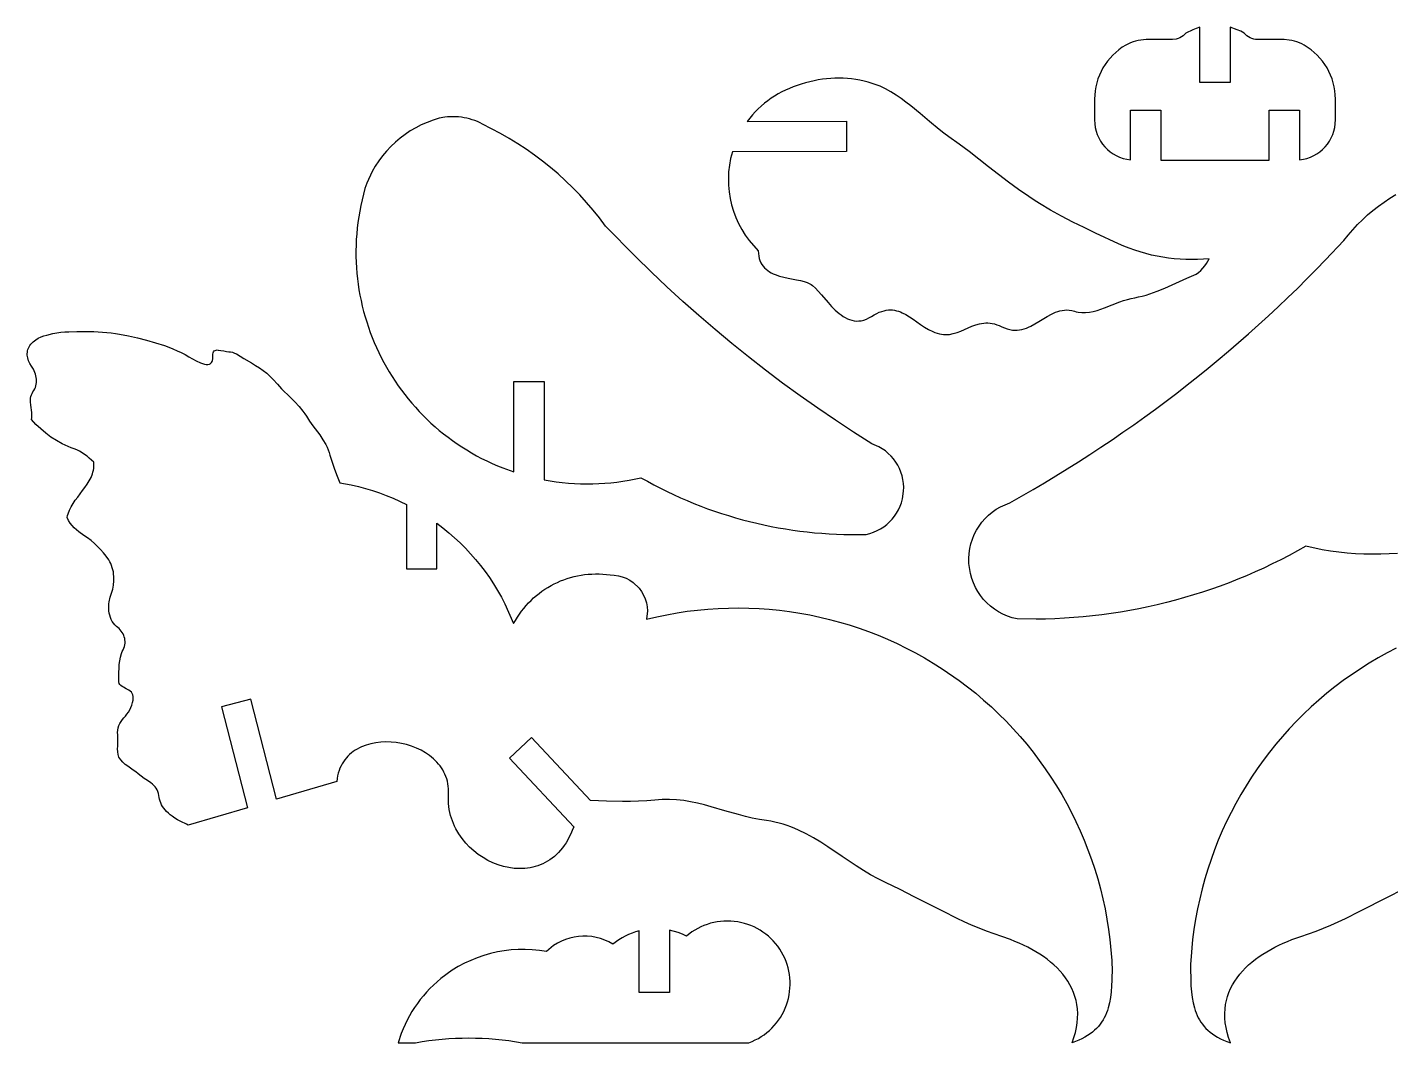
# Model space of a CAD drawing. Extents: x 0.5 to 25.5, y 0.5 to 14.1.
# Drawn here: x 0.65 to 9.15, y 7.61 to 13.94 of the extents above; entities that cross this region are included whole.
import ezdxf

# ---------------------------------------------------------------- set-up
doc = ezdxf.new("R2010")
doc.units = 0

msp = doc.modelspace()

# ---------------------------------------------------------------- linework, layer by layer
for points in [[(8.1466, 13.5988), (7.9573, 13.5988), (7.9573, 13.9435), (7.9348, 13.9365), (7.9128, 13.9282), (7.8707, 13.9073), (7.8623, 13.8986), (7.8531, 13.8908), (7.8432, 13.884), (7.8327, 13.8783), (7.8217, 13.8736), (7.8103, 13.8699), (7.7865, 13.8662), (7.6217, 13.8662), (7.6051, 13.8656), (7.5887, 13.864), (7.5724, 13.8613), (7.5564, 13.8575), (7.5407, 13.8527), (7.5252, 13.8468), (7.4956, 13.8321), (7.4737, 13.8184), (7.4529, 13.8033), (7.4332, 13.787), (7.4147, 13.7696), (7.3975, 13.751), (7.3815, 13.7315), (7.3668, 13.711), (7.3535, 13.6896), (7.3416, 13.6675), (7.3311, 13.6446), (7.3222, 13.621), (7.3147, 13.5968), (7.3088, 13.5721), (7.3044, 13.5469), (7.3007, 13.4955), (7.3007, 13.3653), (7.3018, 13.3416), (7.3051, 13.3184), (7.3105, 13.296), (7.3178, 13.2743), (7.327, 13.2536), (7.338, 13.2339), (7.3507, 13.2153), (7.3649, 13.1979), (7.3807, 13.1819), (7.3978, 13.1673), (7.4163, 13.1543), (7.4359, 13.143), (7.4567, 13.1334), (7.4784, 13.1257), (7.5246, 13.1163), (7.5246, 13.4274), (7.7139, 13.4274), (7.7139, 13.1149), (8.39, 13.1149), (8.39, 13.4274), (8.5793, 13.4274), (8.5793, 13.1163), (8.6028, 13.12), (8.6255, 13.1257), (8.6472, 13.1334), (8.668, 13.143), (8.6876, 13.1543), (8.7061, 13.1673), (8.7232, 13.1819), (8.739, 13.1979), (8.7532, 13.2153), (8.7659, 13.2339), (8.7769, 13.2536), (8.7861, 13.2743), (8.7934, 13.296), (8.7988, 13.3184), (8.8032, 13.3653), (8.8032, 13.4955), (8.8022, 13.5213), (8.7995, 13.5469), (8.7951, 13.5721), (8.7892, 13.5968), (8.7817, 13.621), (8.7727, 13.6446), (8.7623, 13.6675), (8.7504, 13.6896), (8.7371, 13.711), (8.7224, 13.7315), (8.7064, 13.751), (8.6892, 13.7696), (8.6707, 13.787), (8.651, 13.8033), (8.6082, 13.8321), (8.5937, 13.84), (8.5786, 13.8468), (8.5632, 13.8527), (8.5475, 13.8575), (8.5315, 13.8613), (8.5152, 13.864), (8.4822, 13.8662), (8.3174, 13.8662), (8.3054, 13.8675), (8.2936, 13.8699), (8.2822, 13.8736), (8.2712, 13.8783), (8.2607, 13.884), (8.2508, 13.8908), (8.2332, 13.9073), (8.2125, 13.9184), (8.1911, 13.9282), (8.1466, 13.9435), (8.1466, 13.5988)], [(5.1354, 13.3557), (5.754, 13.358), (5.7547, 13.1687), (5.0422, 13.166), (5.0316, 13.1247), (5.0239, 13.0831), (5.0192, 13.0413), (5.0173, 12.9996), (5.0182, 12.958), (5.0219, 12.9167), (5.0284, 12.8759), (5.0375, 12.8355), (5.0494, 12.7959), (5.0638, 12.7572), (5.0809, 12.7194), (5.1006, 12.6827), (5.1227, 12.6473), (5.1474, 12.6133), (5.204, 12.5501), (5.2047, 12.5327), (5.2068, 12.5166), (5.2101, 12.5017), (5.2146, 12.488), (5.2203, 12.4753), (5.227, 12.4637), (5.2346, 12.453), (5.2432, 12.4433), (5.2526, 12.4344), (5.2628, 12.4263), (5.2737, 12.419), (5.2851, 12.4124), (5.2971, 12.4065), (5.3095, 12.4012), (5.3355, 12.392), (5.3623, 12.3846), (5.3895, 12.3785), (5.4424, 12.3684), (5.4669, 12.3635), (5.4894, 12.3581), (5.5092, 12.3519), (5.5179, 12.3483), (5.5257, 12.3443), (5.534, 12.339), (5.5425, 12.3325), (5.56, 12.3165), (5.5784, 12.297), (5.5976, 12.275), (5.6389, 12.227), (5.661, 12.2029), (5.6841, 12.1798), (5.7083, 12.1586), (5.7208, 12.1491), (5.7335, 12.1403), (5.7466, 12.1325), (5.76, 12.1257), (5.7736, 12.1201), (5.7876, 12.1158), (5.8018, 12.1129), (5.8164, 12.1114), (5.8313, 12.1116), (5.8464, 12.1134), (5.862, 12.1171), (5.8778, 12.1227), (5.894, 12.1304), (5.9105, 12.1403), (5.9271, 12.1505), (5.9431, 12.1592), (5.9585, 12.1662), (5.9735, 12.1718), (5.9879, 12.176), (6.0019, 12.1789), (6.0154, 12.1805), (6.0286, 12.1809), (6.0414, 12.1803), (6.0539, 12.1786), (6.0662, 12.176), (6.0782, 12.1725), (6.0899, 12.1682), (6.1015, 12.1631), (6.1243, 12.1512), (6.1469, 12.1373), (6.1694, 12.122), (6.2155, 12.0897), (6.2396, 12.0739), (6.2648, 12.0591), (6.2914, 12.0459), (6.3053, 12.0401), (6.3196, 12.035), (6.333, 12.0312), (6.3461, 12.0285), (6.359, 12.027), (6.3716, 12.0265), (6.3839, 12.027), (6.3961, 12.0283), (6.42, 12.0331), (6.4434, 12.0403), (6.4666, 12.0492), (6.5127, 12.0691), (6.536, 12.0788), (6.5598, 12.0873), (6.5842, 12.0941), (6.5967, 12.0965), (6.6094, 12.0982), (6.6224, 12.0992), (6.6357, 12.0992), (6.6493, 12.0983), (6.6631, 12.0963), (6.6774, 12.0931), (6.692, 12.0887), (6.7069, 12.083), (6.7224, 12.0758), (6.7397, 12.068), (6.7564, 12.0619), (6.7727, 12.0576), (6.7886, 12.055), (6.804, 12.0539), (6.819, 12.0542), (6.8337, 12.0557), (6.848, 12.0584), (6.862, 12.0622), (6.8758, 12.067), (6.8893, 12.0725), (6.9026, 12.0788), (6.9287, 12.0929), (6.9544, 12.1085), (7.0056, 12.1402), (7.0315, 12.1544), (7.058, 12.1664), (7.0715, 12.1712), (7.0853, 12.1751), (7.0993, 12.178), (7.1137, 12.1797), (7.1284, 12.1802), (7.1435, 12.1792), (7.1589, 12.1768), (7.1748, 12.1727), (7.1864, 12.1695), (7.1981, 12.1672), (7.2215, 12.1646), (7.2451, 12.1647), (7.2687, 12.1671), (7.2924, 12.1715), (7.3161, 12.1776), (7.3399, 12.1849), (7.3637, 12.1933), (7.4112, 12.2118), (7.4585, 12.2303), (7.482, 12.2387), (7.5055, 12.2462), (7.5288, 12.2525), (7.5519, 12.257), (7.5751, 12.2613), (7.5985, 12.2667), (7.6219, 12.2731), (7.6453, 12.2804), (7.6922, 12.2973), (7.7389, 12.3163), (7.7852, 12.3367), (7.8309, 12.3574), (7.8759, 12.3777), (7.9198, 12.3965), (7.9351, 12.4043), (7.9499, 12.4144), (7.9638, 12.4266), (7.9768, 12.4401), (7.9886, 12.4547), (7.999, 12.4699), (8.008, 12.4851), (8.0152, 12.4999), (7.9792, 12.4967), (7.943, 12.4948), (7.9068, 12.4941), (7.8706, 12.4946), (7.8344, 12.4964), (7.7983, 12.4993), (7.7623, 12.5035), (7.7264, 12.5089), (7.6908, 12.5154), (7.6554, 12.5231), (7.6203, 12.532), (7.5855, 12.542), (7.5511, 12.5531), (7.5172, 12.5654), (7.4836, 12.5787), (7.4507, 12.5932), (7.3069, 12.6596), (7.2355, 12.6937), (7.1646, 12.7289), (7.0945, 12.7654), (7.0252, 12.8037), (6.9571, 12.8441), (6.9234, 12.8653), (6.8901, 12.8871), (6.826, 12.9315), (6.7633, 12.9776), (6.7016, 13.0249), (6.6404, 13.0728), (6.5181, 13.1685), (6.4562, 13.2152), (6.3932, 13.2603), (6.362, 13.2828), (6.3316, 13.3063), (6.2721, 13.3552), (6.2135, 13.405), (6.1546, 13.4539), (6.1246, 13.4773), (6.0941, 13.4998), (6.0628, 13.521), (6.0306, 13.5408), (5.9975, 13.5589), (5.9631, 13.5751), (5.9274, 13.589), (5.8901, 13.6006), (5.8638, 13.6072), (5.8377, 13.6128), (5.8116, 13.6175), (5.7856, 13.6212), (5.7597, 13.6239), (5.7338, 13.6256), (5.7079, 13.6263), (5.6821, 13.626), (5.6561, 13.6248), (5.6302, 13.6225), (5.6041, 13.6193), (5.5779, 13.615), (5.5516, 13.6098), (5.5252, 13.6035), (5.4986, 13.5962), (5.4717, 13.5879), (5.4466, 13.5804), (5.4219, 13.572), (5.3976, 13.5625), (5.3738, 13.552), (5.3504, 13.5405), (5.3277, 13.5281), (5.3054, 13.5147), (5.2838, 13.5004), (5.2628, 13.4853), (5.2424, 13.4692), (5.2228, 13.4523), (5.2038, 13.4346), (5.1855, 13.416), (5.168, 13.3967), (5.1354, 13.3557)], [(3.6795, 11.7344), (3.8688, 11.7344), (3.8688, 11.121), (3.9064, 11.1143), (3.944, 11.1087), (3.9818, 11.104), (4.0196, 11.1004), (4.0575, 11.0978), (4.0954, 11.0961), (4.1334, 11.0955), (4.1713, 11.0958), (4.2092, 11.0972), (4.2471, 11.0995), (4.2849, 11.1029), (4.3226, 11.1072), (4.3603, 11.1125), (4.3978, 11.1188), (4.4723, 11.1345), (4.5125, 11.1119), (4.553, 11.09), (4.5938, 11.0688), (4.6349, 11.0484), (4.6763, 11.0287), (4.7181, 11.0097), (4.7601, 10.9915), (4.8024, 10.974), (4.845, 10.9572), (4.8878, 10.9412), (4.9309, 10.9259), (4.9742, 10.9114), (5.0178, 10.8976), (5.0616, 10.8846), (5.1055, 10.8723), (5.1497, 10.8608), (5.1941, 10.85), (5.2387, 10.84), (5.2834, 10.8307), (5.3283, 10.8223), (5.3733, 10.8145), (5.4185, 10.8076), (5.4638, 10.8014), (5.5093, 10.796), (5.5548, 10.7914), (5.6005, 10.7876), (5.6462, 10.7845), (5.692, 10.7823), (5.7379, 10.7808), (5.7839, 10.7801), (5.876, 10.7811), (5.8999, 10.787), (5.923, 10.7948), (5.9452, 10.8044), (5.9663, 10.8157), (5.9863, 10.8285), (6.0051, 10.8429), (6.0226, 10.8588), (6.0388, 10.8759), (6.0536, 10.8943), (6.0668, 10.9139), (6.0785, 10.9345), (6.0885, 10.956), (6.0968, 10.9785), (6.1032, 11.0017), (6.1104, 11.0502), (6.1109, 11.0749), (6.1093, 11.0992), (6.1058, 11.1231), (6.1004, 11.1464), (6.0932, 11.1691), (6.0842, 11.191), (6.0735, 11.212), (6.0611, 11.2321), (6.0472, 11.2512), (6.0317, 11.2691), (6.0149, 11.2857), (5.9966, 11.301), (5.9771, 11.3148), (5.9563, 11.327), (5.9114, 11.3465), (5.7978, 11.4185), (5.6854, 11.4924), (5.5743, 11.5679), (5.4644, 11.6453), (5.3559, 11.7243), (5.2486, 11.8051), (5.1427, 11.8876), (5.0381, 11.9718), (4.9348, 12.0576), (4.833, 12.1451), (4.7325, 12.2342), (4.6335, 12.3249), (4.5359, 12.4173), (4.4398, 12.5112), (4.2521, 12.7037), (4.2139, 12.7541), (4.1743, 12.8032), (4.1332, 12.851), (4.0908, 12.8974), (4.0469, 12.9425), (4.0018, 12.9862), (3.9553, 13.0284), (3.9076, 13.0692), (3.8586, 13.1085), (3.8085, 13.1463), (3.7571, 13.1826), (3.7047, 13.2173), (3.6512, 13.2504), (3.5966, 13.2818), (3.4844, 13.3398), (3.4687, 13.3476), (3.4527, 13.3548), (3.4365, 13.3612), (3.42, 13.3668), (3.4033, 13.3717), (3.3865, 13.3759), (3.3695, 13.3793), (3.3524, 13.382), (3.3351, 13.3839), (3.3178, 13.385), (3.3005, 13.3854), (3.2831, 13.385), (3.2657, 13.3839), (3.2484, 13.382), (3.2139, 13.3758), (3.1759, 13.3641), (3.1388, 13.3502), (3.1028, 13.3344), (3.0679, 13.3165), (3.0341, 13.2968), (3.0017, 13.2752), (2.9705, 13.2519), (2.9408, 13.2268), (2.9125, 13.2), (2.8858, 13.1717), (2.8607, 13.1419), (2.8373, 13.1106), (2.8156, 13.0779), (2.7958, 13.0439), (2.762, 12.9722), (2.7514, 12.9369), (2.7418, 12.9017), (2.733, 12.8664), (2.7252, 12.831), (2.7183, 12.7957), (2.7124, 12.7603), (2.7073, 12.7249), (2.7031, 12.6896), (2.6998, 12.6543), (2.6974, 12.6191), (2.6958, 12.5839), (2.6952, 12.5488), (2.6953, 12.5137), (2.6964, 12.4788), (2.6982, 12.444), (2.701, 12.4094), (2.7045, 12.3748), (2.7089, 12.3405), (2.7141, 12.3063), (2.7201, 12.2723), (2.7269, 12.2385), (2.7345, 12.2049), (2.7428, 12.1715), (2.752, 12.1384), (2.762, 12.1056), (2.7727, 12.073), (2.7841, 12.0407), (2.7964, 12.0087), (2.8093, 11.977), (2.823, 11.9456), (2.8375, 11.9146), (2.8527, 11.8839), (2.8686, 11.8536), (2.8852, 11.8236), (2.9025, 11.7941), (2.9205, 11.765), (2.9392, 11.7362), (2.9586, 11.708), (2.9786, 11.6801), (2.9993, 11.6528), (3.0207, 11.6259), (3.0428, 11.5995), (3.0655, 11.5736), (3.0888, 11.5482), (3.1128, 11.5234), (3.1374, 11.499), (3.1626, 11.4753), (3.1884, 11.4521), (3.2149, 11.4295), (3.2419, 11.4076), (3.2695, 11.3862), (3.2978, 11.3655), (3.3266, 11.3454), (3.3559, 11.3259), (3.3859, 11.3071), (3.4164, 11.289), (3.4474, 11.2716), (3.479, 11.255), (3.5111, 11.239), (3.5438, 11.2238), (3.5769, 11.2093), (3.6106, 11.1956), (3.6795, 11.1705), (3.6795, 11.7344)], [(2.1998, 9.1299), (2.0399, 9.7532), (1.8565, 9.7062), (2.0181, 9.0763), (1.6485, 8.9673), (1.6383, 8.9736), (1.6335, 8.9759), (1.6079, 8.988), (1.5828, 9.0013), (1.5654, 9.0118), (1.5486, 9.0232), (1.5367, 9.0322), (1.5253, 9.0418), (1.5146, 9.0521), (1.5045, 9.0631), (1.4967, 9.073), (1.4895, 9.0835), (1.4832, 9.0944), (1.4777, 9.1058), (1.4734, 9.117), (1.47, 9.1285), (1.4675, 9.1408), (1.4659, 9.1532), (1.464, 9.1655), (1.4605, 9.1769), (1.4557, 9.1875), (1.4496, 9.1974), (1.4425, 9.2066), (1.4345, 9.2152), (1.4257, 9.2233), (1.4162, 9.231), (1.3962, 9.2455), (1.3755, 9.2593), (1.3554, 9.2732), (1.3372, 9.2877), (1.3224, 9.2999), (1.3064, 9.3114), (1.273, 9.3344), (1.2568, 9.3467), (1.2417, 9.3599), (1.2284, 9.3746), (1.2225, 9.3825), (1.2173, 9.391), (1.2124, 9.4079), (1.2099, 9.4252), (1.2091, 9.4427), (1.2094, 9.4604), (1.2108, 9.4959), (1.2107, 9.5135), (1.2093, 9.5308), (1.2084, 9.5451), (1.2096, 9.5597), (1.2126, 9.5742), (1.2171, 9.5884), (1.2231, 9.602), (1.2303, 9.6148), (1.2386, 9.6265), (1.2477, 9.6367), (1.2577, 9.6476), (1.2672, 9.6597), (1.2762, 9.6728), (1.2845, 9.6868), (1.2917, 9.7014), (1.2977, 9.7165), (1.3024, 9.7318), (1.3055, 9.7472), (1.3065, 9.7569), (1.3066, 9.7695), (1.3045, 9.7802), (1.3004, 9.7893), (1.2948, 9.7969), (1.2879, 9.8033), (1.2799, 9.8089), (1.2624, 9.8183), (1.2448, 9.8272), (1.2366, 9.8321), (1.2294, 9.8375), (1.2234, 9.8439), (1.2189, 9.8514), (1.2163, 9.8603), (1.2157, 9.8708), (1.2173, 9.921), (1.2179, 9.9451), (1.2192, 9.9686), (1.2218, 9.9918), (1.2264, 10.0149), (1.2335, 10.0381), (1.2382, 10.0497), (1.2437, 10.0615), (1.2483, 10.0717), (1.2518, 10.082), (1.2541, 10.0922), (1.2553, 10.1023), (1.2556, 10.1124), (1.2548, 10.1223), (1.2531, 10.1321), (1.2504, 10.1416), (1.247, 10.151), (1.2427, 10.1601), (1.2377, 10.1688), (1.2319, 10.1773), (1.2185, 10.1931), (1.2027, 10.2071), (1.1922, 10.2164), (1.1831, 10.2267), (1.1754, 10.2379), (1.169, 10.25), (1.1638, 10.2627), (1.1598, 10.276), (1.1569, 10.2897), (1.1551, 10.3038), (1.1542, 10.318), (1.1543, 10.3324), (1.1552, 10.3467), (1.1569, 10.3609), (1.1624, 10.3883), (1.1704, 10.4137), (1.1782, 10.4385), (1.1834, 10.4646), (1.1859, 10.4917), (1.1856, 10.5191), (1.1843, 10.5328), (1.1823, 10.5463), (1.1795, 10.5598), (1.1759, 10.573), (1.1715, 10.5859), (1.1663, 10.5984), (1.1602, 10.6105), (1.1533, 10.6222), (1.1379, 10.6445), (1.1211, 10.666), (1.1031, 10.6865), (1.0841, 10.7061), (1.0641, 10.7247), (1.0432, 10.7424), (1.0215, 10.759), (0.9993, 10.7747), (0.9676, 10.7969), (0.9525, 10.8088), (0.9382, 10.8215), (0.9251, 10.8353), (0.9133, 10.8505), (0.9031, 10.8673), (0.8948, 10.886), (0.8971, 10.8977), (0.9001, 10.9092), (0.9083, 10.9314), (0.9188, 10.9528), (0.9312, 10.9736), (0.9451, 10.9939), (0.9599, 11.0139), (0.9906, 11.0535), (1.0055, 11.0735), (1.0196, 11.0937), (1.0323, 11.1144), (1.0433, 11.1357), (1.0519, 11.1578), (1.0552, 11.1692), (1.0578, 11.1808), (1.0596, 11.1927), (1.0605, 11.2049), (1.0605, 11.2174), (1.0596, 11.2302), (1.0324, 11.256), (1.0181, 11.2681), (1.0033, 11.2794), (0.9879, 11.2897), (0.9719, 11.299), (0.9553, 11.3071), (0.938, 11.3139), (0.9187, 11.3209), (0.8997, 11.3286), (0.8628, 11.346), (0.8273, 11.3658), (0.7932, 11.388), (0.7606, 11.4124), (0.7295, 11.4389), (0.6999, 11.4671), (0.6718, 11.4971), (0.6734, 11.5075), (0.674, 11.5182), (0.6731, 11.5403), (0.6677, 11.5858), (0.6659, 11.6082), (0.6659, 11.6192), (0.6666, 11.6299), (0.6683, 11.6402), (0.6712, 11.6502), (0.6753, 11.6598), (0.6809, 11.6689), (0.6871, 11.6782), (0.6922, 11.6878), (0.6963, 11.6976), (0.6995, 11.7077), (0.7017, 11.718), (0.703, 11.7284), (0.7035, 11.7389), (0.703, 11.7494), (0.7018, 11.7599), (0.6998, 11.7704), (0.697, 11.7808), (0.6934, 11.7911), (0.6842, 11.811), (0.6724, 11.83), (0.6621, 11.8461), (0.6541, 11.8632), (0.6486, 11.8809), (0.6458, 11.8988), (0.6456, 11.9078), (0.6461, 11.9167), (0.6475, 11.9256), (0.6498, 11.9343), (0.653, 11.9429), (0.6571, 11.9512), (0.6622, 11.9593), (0.6684, 11.9672), (0.6827, 11.9818), (0.6981, 11.9938), (0.7142, 12.0038), (0.7312, 12.0119), (0.7488, 12.0186), (0.767, 12.0241), (0.8049, 12.033), (0.8299, 12.0377), (0.855, 12.0411), (0.8801, 12.0434), (0.9053, 12.0449), (0.9556, 12.046), (1.0058, 12.0462), (1.0599, 12.0454), (1.1145, 12.0425), (1.1686, 12.0372), (1.1951, 12.0335), (1.221, 12.0291), (1.276, 12.0183), (1.3321, 12.0059), (1.3887, 11.9919), (1.445, 11.9759), (1.5003, 11.9578), (1.5274, 11.9479), (1.554, 11.9374), (1.5799, 11.9262), (1.6052, 11.9145), (1.6297, 11.902), (1.6533, 11.8888), (1.675, 11.8761), (1.6995, 11.8626), (1.725, 11.8505), (1.7376, 11.8458), (1.7497, 11.8423), (1.7611, 11.8403), (1.7716, 11.8402), (1.781, 11.8422), (1.7852, 11.8441), (1.789, 11.8467), (1.7924, 11.8499), (1.7954, 11.8538), (1.7979, 11.8585), (1.7999, 11.864), (1.8023, 11.8775), (1.8024, 11.8946), (1.8025, 11.9053), (1.8041, 11.9138), (1.8071, 11.9203), (1.8112, 11.9251), (1.8164, 11.9283), (1.8225, 11.9302), (1.8294, 11.9309), (1.8369, 11.9307), (1.8532, 11.9283), (1.8703, 11.9246), (1.8869, 11.9213), (1.9019, 11.9202), (1.9137, 11.9193), (1.9257, 11.9164), (1.9379, 11.9118), (1.95, 11.9059), (1.9737, 11.8922), (1.9957, 11.8784), (2.044, 11.85), (2.0687, 11.8351), (2.0932, 11.8194), (2.117, 11.8029), (2.1397, 11.7853), (2.1607, 11.7663), (2.1797, 11.7458), (2.205, 11.7172), (2.2319, 11.6895), (2.2874, 11.6348), (2.3147, 11.6071), (2.3407, 11.5785), (2.3647, 11.5486), (2.3757, 11.5331), (2.3859, 11.5171), (2.4052, 11.4876), (2.4261, 11.4587), (2.4689, 11.4009), (2.489, 11.3714), (2.507, 11.3409), (2.515, 11.3251), (2.522, 11.309), (2.5281, 11.2924), (2.5331, 11.2753), (2.5458, 11.2311), (2.5609, 11.1876), (2.5777, 11.1448), (2.5956, 11.1024), (2.6662, 11.0891), (2.7107, 11.0788), (2.7548, 11.067), (2.7985, 11.0537), (2.8417, 11.0391), (2.8844, 11.0231), (2.9266, 11.0057), (3.0093, 10.9667), (3.0099, 10.5652), (3.1992, 10.5655), (3.1988, 10.85), (3.2368, 10.8211), (3.2737, 10.7911), (3.3095, 10.7599), (3.3442, 10.7276), (3.3778, 10.6941), (3.4101, 10.6595), (3.4413, 10.6239), (3.4712, 10.5873), (3.4999, 10.5497), (3.5273, 10.5111), (3.5534, 10.4716), (3.5782, 10.4312), (3.6017, 10.3899), (3.6237, 10.3479), (3.6784, 10.2244), (3.6897, 10.2447), (3.7016, 10.2643), (3.7142, 10.2833), (3.7275, 10.3018), (3.7414, 10.3196), (3.756, 10.3368), (3.7711, 10.3533), (3.7869, 10.3693), (3.8032, 10.3845), (3.82, 10.3991), (3.8374, 10.413), (3.8552, 10.4262), (3.8735, 10.4387), (3.8922, 10.4505), (3.9114, 10.4616), (3.9309, 10.4719), (3.9509, 10.4815), (3.9712, 10.4903), (3.9918, 10.4984), (4.0127, 10.5057), (4.034, 10.5121), (4.0555, 10.5178), (4.0772, 10.5227), (4.0992, 10.5267), (4.1213, 10.5299), (4.1436, 10.5322), (4.1661, 10.5337), (4.1887, 10.5343), (4.2115, 10.534), (4.2343, 10.5328), (4.2801, 10.5277), (4.306, 10.5269), (4.3315, 10.5231), (4.3562, 10.5166), (4.3799, 10.5073), (4.4024, 10.4954), (4.4236, 10.481), (4.4607, 10.4452), (4.476, 10.4242), (4.4887, 10.4019), (4.4988, 10.3784), (4.5061, 10.354), (4.5106, 10.3289), (4.5123, 10.3034), (4.5069, 10.2521), (4.5703, 10.267), (4.6338, 10.2801), (4.6976, 10.2915), (4.7614, 10.301), (4.8254, 10.3088), (4.8894, 10.3147), (4.9534, 10.3189), (5.0174, 10.3214), (5.0813, 10.3221), (5.1452, 10.321), (5.209, 10.3182), (5.2726, 10.3137), (5.336, 10.3074), (5.3992, 10.2994), (5.4621, 10.2897), (5.5247, 10.2783), (5.587, 10.2652), (5.6489, 10.2504), (5.7104, 10.2339), (5.7715, 10.2158), (5.8321, 10.1959), (5.8922, 10.1744), (5.9517, 10.1513), (6.0107, 10.1264), (6.069, 10.1), (6.1267, 10.0719), (6.1837, 10.0422), (6.2399, 10.0108), (6.2955, 9.9779), (6.3502, 9.9433), (6.4571, 9.8693), (6.509, 9.8301), (6.5597, 9.7896), (6.6091, 9.7478), (6.6572, 9.7047), (6.704, 9.6604), (6.7495, 9.615), (6.7936, 9.5684), (6.8363, 9.5207), (6.8777, 9.4719), (6.9176, 9.4221), (6.9562, 9.3712), (6.9933, 9.3194), (7.029, 9.2666), (7.0632, 9.2129), (7.0959, 9.1582), (7.1271, 9.1028), (7.1568, 9.0464), (7.1849, 8.9893), (7.2115, 8.9315), (7.2365, 8.8729), (7.2599, 8.8136), (7.2817, 8.7536), (7.3019, 8.693), (7.3205, 8.6318), (7.3373, 8.57), (7.3525, 8.5076), (7.3661, 8.4448), (7.3779, 8.3815), (7.3879, 8.3177), (7.3963, 8.2535), (7.4076, 8.1241), (7.4094, 8.1008), (7.4099, 8.0771), (7.4086, 8.0012), (7.4069, 7.9644), (7.4041, 7.9285), (7.3999, 7.8936), (7.3939, 7.8599), (7.3857, 7.8275), (7.3808, 7.8118), (7.3751, 7.7964), (7.3688, 7.7814), (7.3617, 7.7668), (7.3538, 7.7526), (7.3451, 7.7388), (7.3356, 7.7254), (7.3251, 7.7125), (7.3136, 7.7), (7.3012, 7.688), (7.2877, 7.6765), (7.2732, 7.6654), (7.2575, 7.6549), (7.2406, 7.6449), (7.2225, 7.6355), (7.2032, 7.6266), (7.1826, 7.6183), (7.1606, 7.6105), (7.1721, 7.6429), (7.1813, 7.6745), (7.1882, 7.7053), (7.1929, 7.7354), (7.1954, 7.7647), (7.1959, 7.7932), (7.1944, 7.821), (7.1909, 7.848), (7.1856, 7.8743), (7.1786, 7.8998), (7.1698, 7.9246), (7.1594, 7.9486), (7.1475, 7.9718), (7.134, 7.9943), (7.1192, 8.0161), (7.103, 8.0371), (7.0856, 8.0574), (7.067, 8.0769), (7.0472, 8.0956), (7.0265, 8.1137), (7.0047, 8.131), (6.982, 8.1475), (6.9586, 8.1633), (6.9344, 8.1784), (6.9095, 8.1928), (6.8839, 8.2064), (6.8579, 8.2193), (6.8314, 8.2314), (6.8045, 8.2428), (6.7773, 8.2535), (6.7223, 8.2727), (6.6743, 8.289), (6.6269, 8.3064), (6.5803, 8.325), (6.5342, 8.3446), (6.4886, 8.3651), (6.4434, 8.3863), (6.3541, 8.4302), (6.177, 8.5211), (6.0881, 8.5659), (5.998, 8.6088), (5.9508, 8.632), (5.9046, 8.6575), (5.8593, 8.6847), (5.8145, 8.7134), (5.7261, 8.7729), (5.6378, 8.8324), (5.5932, 8.8609), (5.5481, 8.8881), (5.5023, 8.9134), (5.4555, 8.9364), (5.4317, 8.9469), (5.4076, 8.9567), (5.3832, 8.9656), (5.3584, 8.9737), (5.3332, 8.9808), (5.3077, 8.987), (5.2817, 8.9921), (5.2553, 8.9962), (5.2106, 9.0031), (5.1666, 9.0118), (5.1232, 9.022), (5.0801, 9.0333), (4.9949, 9.0577), (4.9101, 9.0823), (4.8676, 9.0938), (4.825, 9.1041), (4.782, 9.1131), (4.7387, 9.1203), (4.6948, 9.1254), (4.6504, 9.128), (4.6279, 9.1282), (4.6053, 9.1277), (4.5824, 9.1264), (4.5593, 9.1242), (4.508, 9.1195), (4.4572, 9.1166), (4.4067, 9.1153), (4.3566, 9.1152), (4.257, 9.1175), (4.1579, 9.1208), (3.7898, 9.5147), (3.6517, 9.3856), (4.0528, 8.9565), (4.0435, 8.9341), (4.0349, 8.9134), (4.0256, 8.8938), (4.0158, 8.8752), (4.0054, 8.8576), (3.9944, 8.841), (3.9829, 8.8253), (3.9709, 8.8106), (3.9585, 8.7969), (3.9455, 8.7841), (3.9322, 8.7722), (3.9185, 8.7613), (3.9044, 8.7512), (3.8899, 8.7421), (3.8751, 8.7338), (3.86, 8.7263), (3.8446, 8.7198), (3.829, 8.714), (3.8132, 8.7091), (3.7971, 8.705), (3.7809, 8.7017), (3.7645, 8.6992), (3.7481, 8.6974), (3.7315, 8.6964), (3.7148, 8.6962), (3.6813, 8.698), (3.6478, 8.7026), (3.6146, 8.7099), (3.5817, 8.7199), (3.5494, 8.7325), (3.5179, 8.7475), (3.4874, 8.7649), (3.4581, 8.7845), (3.4302, 8.8063), (3.4039, 8.8301), (3.3793, 8.856), (3.3568, 8.8836), (3.3365, 8.913), (3.3185, 8.9441), (3.3105, 8.9602), (3.3032, 8.9768), (3.2965, 8.9936), (3.2906, 9.0109), (3.2854, 9.0284), (3.281, 9.0463), (3.2774, 9.0645), (3.2746, 9.0831), (3.2727, 9.1019), (3.2716, 9.1209), (3.2715, 9.1403), (3.2722, 9.1599), (3.2728, 9.1769), (3.2724, 9.1935), (3.2709, 9.2097), (3.2686, 9.2255), (3.2653, 9.2409), (3.2612, 9.2559), (3.2562, 9.2704), (3.2504, 9.2845), (3.2438, 9.2982), (3.2365, 9.3115), (3.2284, 9.3243), (3.2197, 9.3367), (3.2103, 9.3486), (3.2002, 9.36), (3.1783, 9.3815), (3.1543, 9.4012), (3.1284, 9.4189), (3.1008, 9.4346), (3.0718, 9.4484), (3.0416, 9.4601), (3.0105, 9.4697), (2.9788, 9.4772), (2.9466, 9.4825), (2.9143, 9.4856), (2.882, 9.4865), (2.85, 9.4851), (2.8186, 9.4813), (2.788, 9.4752), (2.7585, 9.4667), (2.7302, 9.4558), (2.7167, 9.4494), (2.7036, 9.4423), (2.6909, 9.4347), (2.6787, 9.4264), (2.667, 9.4175), (2.6559, 9.4079), (2.6453, 9.3976), (2.6353, 9.3868), (2.626, 9.3752), (2.6173, 9.363), (2.6094, 9.3501), (2.6021, 9.3366), (2.5956, 9.3223), (2.5899, 9.3074), (2.5851, 9.2918), (2.581, 9.2755), (2.5779, 9.2585), (2.5757, 9.2407), (2.1998, 9.1299)], [(4.4609, 7.9228), (4.4609, 8.3079), (4.4386, 8.3016), (4.4168, 8.294), (4.3955, 8.2853), (4.3747, 8.2754), (4.3544, 8.2644), (4.3348, 8.2522), (4.2976, 8.2248), (4.2724, 8.2389), (4.2464, 8.2508), (4.2198, 8.2603), (4.1927, 8.2675), (4.1652, 8.2724), (4.1376, 8.2751), (4.1099, 8.2754), (4.0824, 8.2736), (4.055, 8.2695), (4.0281, 8.2632), (4.0017, 8.2546), (3.976, 8.244), (3.951, 8.2311), (3.9271, 8.2161), (3.8826, 8.1797), (3.8387, 8.1864), (3.7948, 8.1906), (3.7509, 8.1925), (3.7071, 8.192), (3.6635, 8.1892), (3.6203, 8.1841), (3.5774, 8.1766), (3.535, 8.1669), (3.4932, 8.1549), (3.452, 8.1407), (3.4116, 8.1243), (3.3721, 8.1058), (3.3335, 8.085), (3.296, 8.0622), (3.2244, 8.0102), (3.201, 7.9904), (3.1784, 7.9698), (3.1566, 7.9484), (3.1357, 7.9262), (3.1156, 7.9033), (3.0965, 7.8797), (3.0782, 7.8554), (3.0609, 7.8305), (3.0445, 7.8049), (3.0291, 7.7787), (3.0146, 7.752), (3.0012, 7.7247), (2.9888, 7.6969), (2.9774, 7.6685), (2.9577, 7.6105), (3.0659, 7.6105), (3.1073, 7.6175), (3.1488, 7.6235), (3.1903, 7.6286), (3.232, 7.6328), (3.2737, 7.636), (3.3154, 7.6384), (3.3572, 7.6398), (3.399, 7.6402), (3.4408, 7.6398), (3.4826, 7.6384), (3.5244, 7.636), (3.5661, 7.6328), (3.6077, 7.6286), (3.6493, 7.6235), (3.7321, 7.6105), (5.1456, 7.6105), (5.1658, 7.6185), (5.1854, 7.6276), (5.2043, 7.6377), (5.2227, 7.6487), (5.2403, 7.6608), (5.2572, 7.6737), (5.2734, 7.6875), (5.2888, 7.7022), (5.3034, 7.7176), (5.3171, 7.7339), (5.3299, 7.7509), (5.3418, 7.7686), (5.3528, 7.787), (5.3628, 7.806), (5.3796, 7.8459), (5.3864, 7.8665), (5.392, 7.8873), (5.3964, 7.9084), (5.3996, 7.9295), (5.4017, 7.9508), (5.4026, 7.972), (5.4024, 7.9933), (5.401, 8.0145), (5.3984, 8.0356), (5.3947, 8.0566), (5.3899, 8.0773), (5.384, 8.0978), (5.3769, 8.118), (5.3686, 8.1379), (5.3488, 8.1763), (5.3373, 8.1947), (5.3249, 8.2124), (5.3116, 8.2292), (5.2974, 8.2453), (5.2824, 8.2605), (5.2667, 8.2748), (5.2502, 8.2883), (5.233, 8.3008), (5.2152, 8.3123), (5.1967, 8.3229), (5.1777, 8.3325), (5.1582, 8.3411), (5.1381, 8.3485), (5.1176, 8.3549), (5.0754, 8.3644), (5.0539, 8.3674), (5.0324, 8.3691), (5.0109, 8.3697), (4.9895, 8.3691), (4.9682, 8.3673), (4.9471, 8.3644), (4.9262, 8.3604), (4.9056, 8.3552), (4.8853, 8.3489), (4.8654, 8.3415), (4.8458, 8.3331), (4.8267, 8.3235), (4.8081, 8.3129), (4.7901, 8.3013), (4.7558, 8.2749), (4.7304, 8.2869), (4.7042, 8.2971), (4.6502, 8.3122), (4.6502, 7.9228), (4.4609, 7.9228)]]:
    msp.add_lwpolyline(points, close=True)
for points in [[(9.1899, 10.6623), (9.1376, 10.6589), (9.0853, 10.657), (9.033, 10.6566), (8.9807, 10.6577), (8.9284, 10.6603), (8.8762, 10.6643), (8.8242, 10.6698), (8.7722, 10.6768), (8.7204, 10.6853), (8.6175, 10.7066), (8.566, 10.6777), (8.5141, 10.6496), (8.4618, 10.6225), (8.409, 10.5963), (8.3559, 10.571), (8.3024, 10.5467), (8.2485, 10.5233), (8.1942, 10.5009), (8.1397, 10.4794), (8.0847, 10.4588), (8.0295, 10.4392), (7.9739, 10.4206), (7.9181, 10.4029), (7.862, 10.3862), (7.8056, 10.3705), (7.7489, 10.3557), (7.692, 10.3419), (7.6349, 10.329), (7.5775, 10.3172), (7.52, 10.3063), (7.4622, 10.2964), (7.4043, 10.2875), (7.3462, 10.2796), (7.2879, 10.2727), (7.2295, 10.2668), (7.171, 10.2619), (7.1124, 10.2579), (7.0536, 10.255), (6.9947, 10.2531), (6.9358, 10.2522), (6.8177, 10.2535), (6.787, 10.2611), (6.7574, 10.2711), (6.729, 10.2834), (6.702, 10.2978), (6.6763, 10.3144), (6.6522, 10.3328), (6.6297, 10.3531), (6.609, 10.3751), (6.59, 10.3987), (6.573, 10.4238), (6.558, 10.4502), (6.5452, 10.4778), (6.5346, 10.5066), (6.5263, 10.5364), (6.5172, 10.5986), (6.5166, 10.6303), (6.5185, 10.6615), (6.523, 10.6921), (6.5299, 10.722), (6.5392, 10.751), (6.5508, 10.7791), (6.5645, 10.8061), (6.5804, 10.8318), (6.5982, 10.8562), (6.618, 10.8792), (6.6396, 10.9005), (6.663, 10.9201), (6.6881, 10.9378), (6.7147, 10.9535), (6.7724, 10.9785), (6.845, 11.0193), (6.9171, 11.0607), (6.9889, 11.1029), (7.0602, 11.1457), (7.131, 11.1893), (7.2014, 11.2335), (7.2713, 11.2784), (7.3407, 11.3241), (7.4097, 11.3703), (7.4782, 11.4173), (7.5462, 11.4649), (7.6138, 11.5132), (7.6808, 11.5622), (7.7474, 11.6118), (7.8134, 11.6621), (7.879, 11.713), (7.944, 11.7646), (8.0086, 11.8168), (8.0726, 11.8697), (8.1361, 11.9232), (8.199, 11.9773), (8.2614, 12.0321), (8.3233, 12.0875), (8.3847, 12.1435), (8.4455, 12.2001), (8.5057, 12.2573), (8.5654, 12.3152), (8.6245, 12.3736), (8.6831, 12.4327), (8.7411, 12.4924), (8.8553, 12.6135), (8.8826, 12.6478), (8.9111, 12.6809), (8.9408, 12.7128), (8.9716, 12.7435), (9.0037, 12.7729), (9.0367, 12.8009), (9.0709, 12.8277), (9.106, 12.8531), (9.1421, 12.8771), (9.1791, 12.8996)], [(9.1821, 10.0719), (9.1251, 10.0422), (9.0689, 10.0108), (9.0134, 9.9779), (8.9586, 9.9433), (8.8517, 9.8693), (8.7998, 9.8301), (8.7491, 9.7896), (8.6997, 9.7478), (8.6516, 9.7047), (8.6048, 9.6604), (8.5594, 9.615), (8.5152, 9.5684), (8.4725, 9.5207), (8.4311, 9.4719), (8.3912, 9.4221), (8.3526, 9.3712), (8.3155, 9.3194), (8.2798, 9.2666), (8.2456, 9.2129), (8.2129, 9.1582), (8.1817, 9.1028), (8.1521, 9.0464), (8.1239, 8.9893), (8.0973, 8.9315), (8.0723, 8.8729), (8.0489, 8.8136), (8.0271, 8.7536), (8.0069, 8.693), (7.9883, 8.6318), (7.9715, 8.57), (7.9563, 8.5076), (7.9427, 8.4448), (7.9309, 8.3815), (7.9209, 8.3177), (7.9125, 8.2535), (7.9012, 8.1241), (7.8994, 8.1008), (7.8989, 8.0771), (7.9002, 8.0012), (7.9019, 7.9644), (7.9047, 7.9285), (7.9089, 7.8936), (7.9149, 7.8599), (7.9231, 7.8275), (7.928, 7.8118), (7.9337, 7.7964), (7.94, 7.7814), (7.9471, 7.7668), (7.955, 7.7526), (7.9637, 7.7388), (7.9732, 7.7254), (7.9837, 7.7125), (7.9952, 7.7), (8.0076, 7.688), (8.0211, 7.6765), (8.0357, 7.6654), (8.0513, 7.6549), (8.0682, 7.6449), (8.0863, 7.6355), (8.1056, 7.6266), (8.1262, 7.6183), (8.1482, 7.6105), (8.1367, 7.6429), (8.1275, 7.6745), (8.1206, 7.7053), (8.1159, 7.7354), (8.1134, 7.7647), (8.1129, 7.7932), (8.1144, 7.821), (8.1179, 7.848), (8.1232, 7.8743), (8.1302, 7.8998), (8.139, 7.9246), (8.1494, 7.9486), (8.1613, 7.9718), (8.1748, 7.9943), (8.1896, 8.0161), (8.2058, 8.0371), (8.2232, 8.0574), (8.2418, 8.0769), (8.2616, 8.0956), (8.2824, 8.1137), (8.3041, 8.131), (8.3268, 8.1475), (8.3502, 8.1633), (8.3745, 8.1784), (8.3994, 8.1928), (8.4249, 8.2064), (8.4509, 8.2193), (8.4774, 8.2314), (8.5043, 8.2428), (8.5315, 8.2535), (8.5865, 8.2727), (8.6345, 8.289), (8.6819, 8.3064), (8.7285, 8.325), (8.7746, 8.3446), (8.8202, 8.3651), (8.8654, 8.3863), (8.9547, 8.4302), (9.1318, 8.5211), (9.2207, 8.5659)]]:
    msp.add_lwpolyline(points)

doc.saveas('drawing.dxf')
